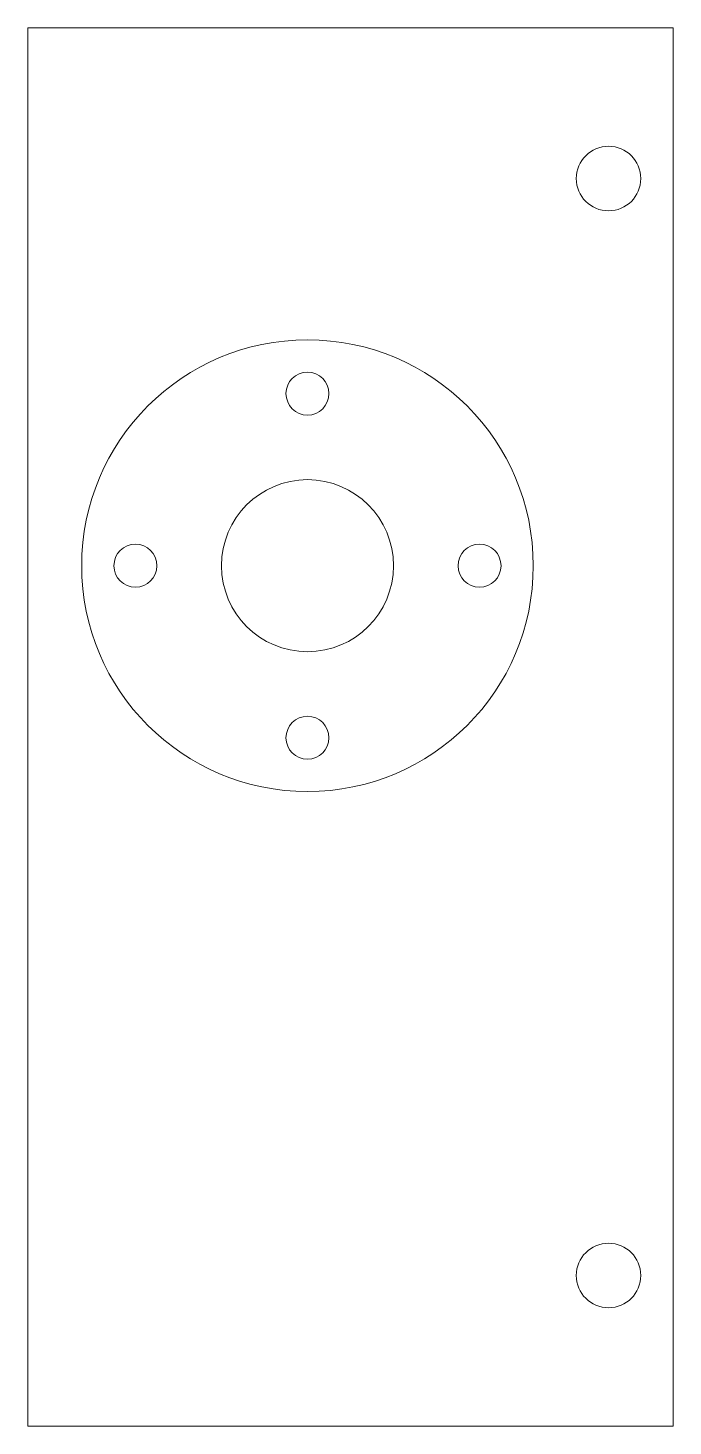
# Model space of a CAD drawing. Header units: millimetres. Extents: x -55.4 to -25.4, y -115.7 to -50.7.
import ezdxf

# ---------------------------------------------------------------- set-up
doc = ezdxf.new("R2010")
doc.units = ezdxf.units.MM

msp = doc.modelspace()

# ---------------------------------------------------------------- linework, layer by layer
at = {"color": 7, "linetype": 'Continuous', "lineweight": 15}
for p, q in [((-25.365, -50.671), (-55.365, -50.671)), ((-55.365, -50.671), (-55.365, -115.671)), ((-25.365, -115.671), (-25.365, -50.671)), ((-55.365, -115.671), (-25.365, -115.671))]:
    msp.add_line(p, q, dxfattribs=at)
for centre, radius in [((-28.365, -57.671), 1.5), ((-42.365, -75.671), 10.5), ((-42.365, -67.671), 1), ((-42.365, -75.671), 4), ((-50.365, -75.671), 1), ((-34.365, -75.671), 1), ((-42.365, -83.671), 1), ((-28.365, -108.671), 1.5)]:
    msp.add_circle(centre, radius, dxfattribs=at)

doc.saveas('drawing.dxf')
